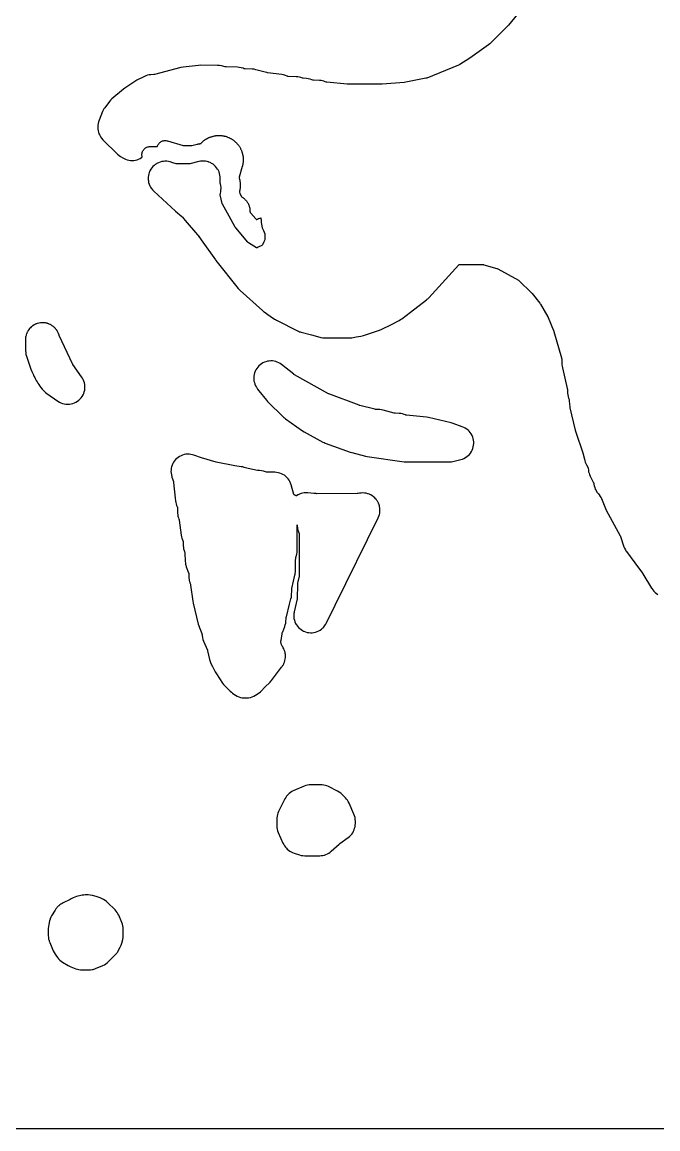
# Model space of a CAD drawing. Header units: millimetres. Extents: x 0 to 300, y 0 to 300.
# Drawn here: x 114.8 to 207.4, y 0 to 161.1 of the extents above; entities that cross this region are included whole.
import ezdxf

# ---------------------------------------------------------------- set-up
doc = ezdxf.new("R2010")
doc.units = ezdxf.units.MM
doc.layers.add('CUT', color=7, linetype='CONTINUOUS')

msp = doc.modelspace()

# ---------------------------------------------------------------- linework, layer by layer
at = {"layer": 'CUT'}
for points in [[(0.0501, 0.0006), (0.0029, 0.0029), (0.0006, 0.0501), (0, 0.0614), (0, 299.9386), (0.0006, 299.9499), (0.0029, 299.9971), (0.0501, 299.9994), (0.0614, 300), (299.8528, 300), (299.9113, 299.9971), (299.9141, 299.9386), (299.9141, 0.0614), (299.9113, 0.0029), (299.8528, 0), (299.8528, 0), (0.0614, 0)], [(119.5945, 116.5924), (119.5424, 116.6482), (119.5283, 116.6606), (119.5079, 116.6816), (119.4137, 116.7615), (119.3579, 116.8106), (119.3437, 116.8208), (119.3219, 116.8393), (119.217, 116.9119), (119.1583, 116.9541), (119.1444, 116.9622), (119.1214, 116.9781), (119.0063, 117.0422), (118.9455, 117.0773), (118.9321, 117.0834), (118.9084, 117.0967), (118.7837, 117.1509), (118.7217, 117.1791), (118.709, 117.1834), (118.6848, 117.1939), (118.5515, 117.237), (118.489, 117.2583), (118.477, 117.2611), (118.4527, 117.269), (118.3119, 117.2998), (118.2497, 117.3143), (118.2386, 117.3158), (118.2145, 117.3211), (118.0673, 117.3385), (118.006, 117.3466), (117.9958, 117.3469), (117.9724, 117.3497), (117.8201, 117.3527), (117.7603, 117.3547), (117.7511, 117.3541), (117.7286, 117.3546), (117.5727, 117.3425), (117.515, 117.3387), (117.5068, 117.3373), (117.4854, 117.3357), (117.3276, 117.3077), (117.2724, 117.2986), (117.2653, 117.2967), (117.2453, 117.2932), (117.0872, 117.249), (117.035, 117.235), (117.0288, 117.2326), (117.0105, 117.2275), (116.8538, 117.1667), (116.8049, 117.1483), (116.7997, 117.1457), (116.7832, 117.1393), (116.6298, 117.0618), (116.5845, 117.0394), (116.5801, 117.0367), (116.5655, 117.0293), (116.4173, 116.9353), (116.3759, 116.9095), (116.3723, 116.9067), (116.3596, 116.8987), (116.2184, 116.7884), (116.181, 116.7596), (116.1781, 116.7569), (116.1674, 116.7486), (116.035, 116.6226), (116.0018, 116.5914), (115.9995, 116.5888), (115.9908, 116.5805), (115.8689, 116.4394), (115.8399, 116.4063), (115.8383, 116.404), (115.8313, 116.396), (115.7216, 116.2407), (115.697, 116.2063), (115.6959, 116.2042), (115.6906, 116.1968), (115.5946, 116.0281), (115.5745, 115.9932), (115.5737, 115.9915), (115.57, 115.9849), (115.489, 115.8034), (115.4735, 115.769), (115.473, 115.7677), (115.4706, 115.7622), (115.4058, 115.5683), (115.395, 115.5361), (115.3947, 115.5351), (115.3933, 115.5309), (115.3458, 115.3232), (115.3397, 115.2966), (115.3396, 115.296), (115.339, 115.2932), (115.3097, 115.0642), (115.3082, 115.0527), (115.3082, 115.0526), (115.3081, 115.0513), (115.3009, 114.8076), (115.3009, 114.807), (115.331, 113.2392), (115.3482, 112.9906), (115.39, 112.745), (115.4561, 112.5048), (116.0947, 110.5664), (116.2241, 110.2488), (116.468, 109.751), (116.4894, 109.7016), (116.5521, 109.5793), (116.6568, 109.3657), (116.7269, 109.2386), (116.8924, 108.916), (117.0006, 108.726), (117.125, 108.5462), (117.2508, 108.3803), (117.4112, 108.1204), (117.5639, 107.9003), (117.7393, 107.6977), (118.0567, 107.3686), (118.2364, 107.1997), (118.432, 107.0493), (120.0489, 105.9285), (120.2607, 105.7968), (120.4846, 105.6869), (120.7184, 105.5998), (120.9596, 105.5365), (121.206, 105.4975), (121.455, 105.4833), (121.7042, 105.4939), (121.9511, 105.5293), (122.1933, 105.5892), (122.4283, 105.6729), (122.6537, 105.7795), (122.8675, 105.9082), (123.0673, 106.0574), (123.2513, 106.2259), (123.4175, 106.4118), (123.5644, 106.6134), (123.6905, 106.8286), (123.7945, 107.0553), (123.8755, 107.2913), (123.9324, 107.5341), (123.965, 107.7814), (123.9727, 108.0307), (123.9555, 108.2796), (123.9411, 108.3641), (123.9405, 108.3702), (123.9361, 108.3933), (123.9136, 108.5255), (123.9047, 108.5577), (123.8951, 108.608), (123.8269, 108.8403), (123.7366, 109.0649), (123.6249, 109.2797), (123.493, 109.4828), (122.2037, 111.2712), (122.2008, 111.2754), (122.1891, 111.2946), (122.1605, 111.3438), (122.1529, 111.3591), (120.2228, 115.5038), (120.2149, 115.5219), (120.1647, 115.6681), (120.1261, 115.7648), (120.0968, 115.8433), (120.0858, 115.8657), (120.0743, 115.8946), (120.0247, 115.9904), (119.9886, 116.064), (119.9763, 116.0839), (119.9622, 116.1112), (119.9015, 116.2049), (119.8593, 116.2731), (119.8461, 116.2904), (119.8296, 116.3158), (119.7576, 116.4062), (119.7101, 116.4685), (119.6962, 116.4833), (119.6777, 116.5066)], [(150.3127, 111.6791), (150.0857, 111.5978), (149.8676, 111.4949), (149.6605, 111.3715), (149.4661, 111.2287), (149.2865, 111.0679), (149.1232, 110.8905), (148.9777, 110.6982), (148.8514, 110.4928), (148.7455, 110.2762), (148.661, 110.0504), (148.5986, 109.8174), (148.5589, 109.5796), (148.5424, 109.339), (148.549, 109.098), (148.5789, 108.8587), (148.6317, 108.6234), (148.7069, 108.3943), (148.8039, 108.1736), (148.9216, 107.9631), (149.1041, 107.671), (149.2884, 107.4138), (150.3777, 106.0808), (150.5666, 105.8744), (152.8837, 103.6109), (153.0287, 103.48), (153.1835, 103.3607), (155.6312, 101.6231), (155.877, 101.4692), (158.598, 99.9781), (158.7747, 99.8902), (158.9577, 99.8165), (162.5924, 98.5168), (162.8296, 98.445), (164.8306, 97.9464), (165.0707, 97.8989), (170.4397, 97.1076), (170.6264, 97.0872), (170.8141, 97.0809), (177.1011, 97.1057), (177.3075, 97.1151), (177.5123, 97.1414), (177.7143, 97.1846), (178.6898, 97.4356), (178.9238, 97.5083), (179.1497, 97.6035), (179.3651, 97.7204), (179.5681, 97.8578), (179.7566, 98.0144), (179.9289, 98.1887), (180.0833, 98.3791), (180.2183, 98.5837), (180.3326, 98.8005), (180.4252, 99.0274), (180.495, 99.2624), (180.5416, 99.503), (180.5643, 99.7471), (180.563, 99.9922), (180.5378, 100.236), (180.4888, 100.4761), (180.4165, 100.7103), (180.3216, 100.9363), (180.2051, 101.1519), (180.068, 101.3551), (179.9116, 101.5438), (179.7375, 101.7164), (179.5474, 101.8711), (179.343, 102.0064), (179.1264, 102.121), (178.8996, 102.2139), (177.5644, 102.6857), (177.2921, 102.7648), (173.9653, 103.5303), (173.6709, 103.5798), (170.7666, 103.8908), (170.7469, 103.8934), (170.7051, 103.9024), (170.6645, 103.9158), (170.6157, 103.9364), (170.6153, 103.9354), (170.4316, 104.008), (170.2028, 104.0742), (169.9688, 104.1183), (169.7317, 104.1399), (169.1354, 104.1656), (169.1152, 104.1671), (169.0286, 104.1803), (169.0089, 104.1849), (167.3868, 104.6148), (167.1451, 104.6662), (166.8995, 104.6936), (166.2786, 104.7317), (166.2613, 104.7331), (166.1872, 104.7446), (166.1702, 104.7484), (163.9956, 105.2944), (163.9306, 105.3127), (163.8666, 105.3346), (159.4919, 106.9783), (159.4875, 106.98), (159.4217, 107.0103), (159.4071, 107.018), (154.458, 109.7837), (154.4537, 109.7862), (154.3896, 109.8287), (154.3756, 109.8392), (152.5922, 111.249), (152.3961, 111.3893), (152.1873, 111.51), (151.9679, 111.61), (151.7399, 111.6884), (151.5054, 111.7445), (151.2665, 111.7777), (151.0256, 111.7878), (150.7848, 111.7746), (150.5465, 111.7383)], [(137.4219, 90.4827), (137.4254, 90.4536), (137.4268, 90.4289), (137.4519, 89.6419), (137.4709, 89.4042), (137.5124, 89.1694), (137.5447, 89.0529), (137.5762, 88.9395), (137.6388, 88.7761), (137.6615, 88.7169), (137.6623, 88.7151), (137.6662, 88.7061), (137.669, 88.6981), (137.68, 88.6666), (137.6862, 88.6404), (137.6896, 88.626), (137.6907, 88.619), (137.6926, 88.6068), (137.976, 86.4267), (138.0172, 86.1958), (138.0797, 85.9697), (138.1632, 85.7505), (138.2292, 85.5991), (138.2357, 85.5831), (138.2474, 85.5477), (138.2523, 85.5112), (138.2534, 85.4937), (138.2798, 84.8653), (138.2991, 84.6425), (138.323, 84.508), (138.3383, 84.4224), (138.397, 84.2066), (138.4475, 84.0702), (138.4747, 83.9969), (138.5057, 83.9234), (138.5115, 83.9089), (138.5121, 83.9073), (138.5173, 83.8911), (138.5234, 83.8717), (138.5279, 83.835), (138.5289, 83.8175), (138.5645, 82.6222), (138.5877, 82.3493), (138.6201, 82.1842), (138.6405, 82.0806), (138.7224, 81.8193), (139.0539, 80.935), (139.0603, 80.9165), (139.0709, 80.8756), (139.0772, 80.8338), (139.0775, 80.8297), (139.0786, 80.8142), (139.1064, 80.1927), (139.128, 79.9582), (139.1502, 79.8403), (139.1716, 79.7267), (139.2368, 79.5004), (139.3229, 79.2811), (139.3289, 79.2679), (139.336, 79.251), (139.3486, 79.2135), (139.3574, 79.1749), (139.3602, 79.1567), (139.6648, 76.7936), (139.7186, 76.5081), (140.4763, 73.4702), (140.5571, 73.218), (140.5758, 73.1595), (140.6142, 73.0619), (140.9822, 72.127), (140.9882, 72.1106), (140.9987, 72.0744), (141.0058, 72.0373), (141.0075, 72.023), (141.0079, 72.02), (141.012, 71.9773), (141.0325, 71.7624), (141.0705, 71.5064), (141.1348, 71.2557), (141.2246, 71.013), (141.7922, 69.6932), (141.7929, 69.6914), (141.7986, 69.6774), (141.8214, 69.6077), (141.8256, 69.5912), (142.1183, 68.3156), (142.2019, 68.0304), (142.3187, 67.7571), (142.5439, 67.3067), (142.9372, 66.5196), (143.1006, 66.2397), (144.0025, 64.902), (144.0103, 64.8904), (144.1443, 64.7097), (144.294, 64.5419), (145.0893, 63.7268), (145.2817, 63.5493), (145.3466, 63.5009), (145.4335, 63.4225), (145.6439, 63.269), (145.8692, 63.1383), (146.1412, 62.9988), (146.3716, 62.895), (146.6113, 62.815), (146.8578, 62.7597), (147.1087, 62.7294), (147.3613, 62.7247), (147.5147, 62.7296), (147.7861, 62.7531), (148.0534, 62.8059), (148.3133, 62.8876), (148.5628, 62.9971), (148.8226, 63.1283), (149.0457, 63.2559), (149.2545, 63.4057), (149.2712, 63.4205), (149.3214, 63.4573), (149.5073, 63.6248), (150.2759, 64.3905), (150.8467, 64.9511), (150.9043, 65.0164), (150.9128, 65.0248), (151.0224, 65.1502), (151.0827, 65.2185), (151.0865, 65.2235), (151.1397, 65.2844), (152.6034, 67.2125), (152.6549, 67.28), (152.6572, 67.2833), (152.6582, 67.2846), (152.6775, 67.3128), (152.7932, 67.4809), (152.7954, 67.4849), (152.7958, 67.4855), (152.8107, 67.5126), (152.9113, 67.6944), (152.913, 67.6984), (152.9132, 67.6988), (152.9243, 67.7246), (153.008, 67.9184), (153.0092, 67.9222), (153.0094, 67.9226), (153.0171, 67.947), (153.0824, 68.1508), (153.0831, 68.1543), (153.0832, 68.1547), (153.0881, 68.1776), (153.1338, 68.3893), (153.1341, 68.3925), (153.1342, 68.3928), (153.1367, 68.4145), (153.1617, 68.6317), (153.1617, 68.6346), (153.1617, 68.6348), (153.1621, 68.6556), (153.1658, 68.8756), (153.1656, 68.8781), (153.1656, 68.8783), (153.1639, 68.8988), (153.1462, 69.1188), (153.1458, 69.1209), (153.1458, 69.1211), (153.142, 69.1422), (153.1029, 69.3589), (153.1024, 69.3606), (153.1024, 69.3607), (153.0958, 69.3839), (153.0364, 69.5936), (153.036, 69.5949), (153.0359, 69.595), (153.0249, 69.6231), (152.9474, 69.8208), (152.947, 69.8216), (152.947, 69.8217), (152.9261, 69.8626), (152.8367, 70.0382), (152.8364, 70.0386), (152.8364, 70.0387), (152.768, 70.1457), (152.7053, 70.2437), (152.7052, 70.2439), (152.6793, 70.2802), (152.6734, 70.2906), (152.6243, 70.3765), (152.5789, 70.4776), (152.5636, 70.523), (152.5435, 70.5827), (152.5345, 70.6219), (152.5186, 70.6908), (152.5044, 70.8008), (152.5019, 70.8828), (152.501, 70.9116), (152.5053, 70.9752), (152.5088, 71.0278), (152.511, 71.047), (152.5196, 71.1075), (152.682, 72.0849), (152.6943, 72.1486), (152.6987, 72.1686), (152.7331, 72.2935), (152.7395, 72.313), (152.7615, 72.3739), (153.0551, 73.1261), (153.1366, 73.3718), (153.1923, 73.6247), (153.2216, 73.882), (153.2456, 74.2737), (153.2508, 74.3342), (153.2523, 74.3477), (153.2529, 74.3533), (153.272, 74.473), (153.276, 74.4918), (153.2898, 74.5508), (153.7723, 76.398), (153.9657, 77.1388), (154.0187, 77.3962), (154.0443, 77.6578), (154.0791, 78.4283), (154.0827, 78.4828), (154.084, 78.4968), (154.0843, 78.5), (154.0863, 78.5154), (154.0987, 78.6081), (154.1017, 78.6252), (154.1124, 78.6787), (154.344, 79.7155), (154.544, 80.6105), (154.5685, 80.7535), (154.5863, 80.8577), (154.6037, 81.1079), (154.6356, 82.7837), (154.6386, 82.8499), (154.6391, 82.8562), (154.6401, 82.8708), (154.6567, 83.0022), (154.6604, 83.0228), (154.6728, 83.0827), (154.6738, 83.0877), (154.693, 83.1693), (154.8131, 83.6796), (154.8631, 83.9656), (154.8796, 84.2555), (154.875, 87.8885), (154.876, 87.9098), (154.8782, 87.8886), (154.8871, 87.722), (154.909, 87.5269), (154.9197, 87.4319), (154.9858, 87.1476), (155.1332, 86.6483), (155.1381, 86.63), (155.1455, 86.5917), (155.1493, 86.5529), (155.1493, 86.5519), (155.1497, 86.534), (155.1573, 80.5758), (155.1567, 80.5527), (155.1457, 80.4579), (155.1441, 80.4501), (155.1411, 80.4353), (154.9926, 79.8041), (154.9633, 79.6798), (154.9164, 79.4191), (154.8973, 79.1548), (154.8616, 77.2835), (154.861, 77.2683), (154.8608, 77.2635), (154.8509, 77.1816), (154.849, 77.1716), (154.8471, 77.162), (154.4224, 75.2609), (154.404, 75.154), (154.3806, 75.0188), (154.3629, 74.7738), (154.3675, 74.5963), (154.3693, 74.5282), (154.3997, 74.2844), (154.454, 74.0448), (154.5314, 73.8117), (154.6314, 73.5873), (154.7336, 73.4078), (154.753, 73.3738), (154.8949, 73.1733), (155.0558, 72.9876), (155.2341, 72.8187), (155.4282, 72.668), (155.6361, 72.5372), (155.8001, 72.4552), (155.8559, 72.4273), (155.8582, 72.4265), (156.0853, 72.3396), (156.3223, 72.2748), (156.4865, 72.2469), (156.5645, 72.2336), (156.8096, 72.2164), (157.0085, 72.222), (157.0551, 72.2233), (157.2988, 72.2543), (157.5383, 72.309), (157.7713, 72.387), (157.9955, 72.4875), (158.1082, 72.5519), (158.2087, 72.6094), (158.409, 72.7518), (158.4462, 72.7842), (158.5943, 72.9131), (158.7273, 73.0541), (158.7628, 73.0918), (158.9131, 73.2861), (158.9911, 73.4108), (158.9912, 73.4108), (159.0435, 73.4943), (159.0622, 73.5278), (159.0848, 73.568), (159.1333, 73.6605), (159.147, 73.6864), (160.406, 76.2471), (166.6593, 88.9647), (166.7549, 89.1852), (166.789, 89.2907), (166.8288, 89.4139), (166.8805, 89.6485), (166.906, 89.8593), (166.9093, 89.8871), (166.9094, 89.892), (166.9152, 90.1273), (166.9064, 90.2491), (166.8979, 90.367), (166.8577, 90.6039), (166.8291, 90.7098), (166.795, 90.8359), (166.7927, 90.8418), (166.7102, 91.0608), (166.6043, 91.2765), (166.5574, 91.3524), (166.4782, 91.481), (166.3511, 91.6486), (166.333, 91.6725), (166.2764, 91.7338), (166.17, 91.8491), (165.9909, 92.0093), (165.9111, 92.0679), (165.7972, 92.1515), (165.5908, 92.2745), (165.4552, 92.3386), (165.3735, 92.3772), (165.1814, 92.4462), (165.1474, 92.4584), (165.1279, 92.4634), (164.9145, 92.5176), (164.7534, 92.5424), (164.677, 92.5542), (164.4371, 92.5678), (164.1969, 92.5582), (163.9589, 92.5257), (163.7328, 92.4837), (163.7149, 92.4808), (163.6403, 92.4738), (163.6368, 92.4738), (163.6221, 92.4734), (157.6788, 92.4639), (157.6184, 92.4653), (157.5582, 92.4697), (157.3068, 92.4942), (156.4003, 92.5825), (156.1536, 92.5943), (155.907, 92.5817), (155.6628, 92.5448), (155.4235, 92.484), (155.3048, 92.441), (155.1913, 92.3999), (155.0033, 92.3099), (154.9686, 92.2933), (154.7574, 92.1652), (154.729, 92.1438), (154.6227, 92.2049), (154.5863, 92.2258), (154.5339, 92.2495), (154.458, 92.2837), (154.413, 92.3067), (154.4092, 92.3179), (154.394, 92.3625), (153.99, 93.7657), (153.9103, 93.9986), (153.8081, 94.2226), (153.6843, 94.4355), (153.5402, 94.6351), (153.3772, 94.8196), (153.1968, 94.9871), (153.0008, 95.1362), (152.7912, 95.2652), (152.5698, 95.3729), (152.3389, 95.4584), (152.1007, 95.5207), (151.8575, 95.5593), (151.6118, 95.5738), (150.4628, 95.5849), (150.4409, 95.5893), (150.424, 95.5939), (149.9771, 95.7273), (149.679, 95.7967), (149.3748, 95.8292), (149.0899, 95.842), (147.719, 96.1206), (147.1618, 96.2961), (146.9498, 96.3528), (146.7336, 96.3907), (145.7745, 96.5157), (143.08, 97.0633), (140.9571, 97.6704), (139.8364, 98.0713), (139.6057, 98.1415), (139.3693, 98.1891), (139.1294, 98.2137), (138.8883, 98.2151), (138.6481, 98.1933), (138.4112, 98.1484), (138.1797, 98.0809), (137.9558, 97.9914), (137.7416, 97.8808), (137.539, 97.75), (137.3499, 97.6004), (137.1761, 97.4332), (137.0193, 97.25), (136.8808, 97.0526), (136.762, 96.8428), (136.664, 96.6225), (136.5876, 96.3938), (136.5336, 96.1587), (136.5025, 95.9196), (136.4947, 95.6786), (136.51, 95.438), (136.5485, 95.1999), (136.6097, 94.9667), (136.6175, 94.9421), (136.6389, 94.874), (136.8421, 94.2284), (136.8473, 94.2104), (136.8638, 94.1315), (136.8652, 94.1208), (136.8662, 94.1129), (137.1135, 91.7961), (137.1545, 91.4124), (137.1894, 91.1852), (137.245, 90.9621), (137.3209, 90.745), (137.4055, 90.5347), (137.4074, 90.5296)], [(152.1078, 43.1419), (152.7992, 41.5889), (152.9018, 41.3842), (153.0227, 41.1897), (153.1609, 41.0071), (153.3153, 40.8379), (153.415, 40.7381), (153.5899, 40.579), (153.7791, 40.4372), (153.9808, 40.3138), (154.1933, 40.2101), (154.4146, 40.1269), (155.1862, 39.8777), (155.4385, 39.8106), (155.6964, 39.7701), (155.9572, 39.7568), (158.1506, 39.7592), (158.3811, 39.7701), (158.6096, 39.8023), (158.8341, 39.8553), (159.0529, 39.9288), (159.2639, 40.0222), (159.4654, 40.1347), (159.6557, 40.2652), (159.8331, 40.4127), (160.9583, 41.4397), (161.0075, 41.4822), (161.059, 41.522), (162.3094, 42.4349), (162.4916, 42.5815), (162.6594, 42.7445), (162.8112, 42.9225), (162.9456, 43.1138), (163.0617, 43.3169), (163.1582, 43.53), (163.2344, 43.7512), (163.2896, 43.9785), (163.3233, 44.2099), (163.3352, 44.4435), (163.3367, 44.7915), (163.3241, 45.0526), (163.2843, 45.3109), (163.2178, 45.5637), (163.1253, 45.8081), (162.4132, 47.4281), (162.3115, 47.6333), (162.1914, 47.8284), (162.0541, 48.0116), (161.9005, 48.1815), (161.4028, 48.6839), (161.2019, 48.8658), (160.9825, 49.0248), (160.7472, 49.1592), (159.4041, 49.8325), (159.1932, 49.9264), (158.9745, 50.0003), (158.75, 50.0538), (158.5215, 50.0863), (158.2909, 50.0977), (156.8937, 50.1017), (156.6344, 50.089), (156.3778, 50.0494), (156.1266, 49.9834), (155.8837, 49.8918), (154.3038, 49.2), (154.0818, 49.0894), (153.8719, 48.9574), (153.6761, 48.8052), (153.4964, 48.6343), (153.3345, 48.4465), (153.1919, 48.2436), (153.0702, 48.0275), (152.1516, 46.1894), (152.057, 45.9756), (151.9827, 45.7539), (151.9295, 45.5263), (151.8978, 45.2947), (151.8879, 45.0612), (151.8918, 44.148), (151.9063, 43.8894), (151.9475, 43.6337), (152.0149, 43.3836)], [(119.7309, 25.2941), (119.983, 24.9481), (120.1389, 24.755), (120.3131, 24.5784), (120.504, 24.4199), (120.7097, 24.2811), (121.5138, 23.7948), (121.7048, 23.6904), (121.9041, 23.6029), (122.6572, 23.3111), (122.8733, 23.2385), (123.0951, 23.1859), (123.3207, 23.1537), (123.5335, 23.1429), (123.5483, 23.1421), (124.5296, 23.1373), (124.6591, 23.1433), (124.7856, 23.1491), (125.039, 23.1872), (125.1628, 23.2189), (125.2872, 23.2509), (125.4234, 23.3012), (125.5276, 23.3398), (126.5884, 23.7948), (126.8019, 23.8987), (127.0047, 24.0224), (127.1947, 24.1648), (127.3704, 24.3246), (128.419, 25.3731), (128.591, 25.5638), (128.6715, 25.674), (128.7426, 25.7711), (128.8721, 25.993), (129.1199, 26.4724), (129.1204, 26.4734), (129.2393, 26.7408), (129.3262, 27.0202), (129.4648, 27.5799), (129.4674, 27.5936), (129.4705, 27.6062), (129.5173, 27.8621), (129.5188, 27.8705), (129.5188, 27.8707), (129.5254, 27.9066), (129.5433, 28.2115), (129.5419, 28.7626), (129.5434, 29.0137), (129.5319, 29.2699), (129.5287, 29.2914), (129.5276, 29.3114), (129.4885, 29.5619), (129.4243, 29.8071), (129.3355, 30.0447), (128.883, 31.0903), (128.7794, 31.3018), (128.6564, 31.5025), (128.5151, 31.6908), (128.3566, 31.865), (128.3528, 31.8688), (128.3017, 31.9199), (127.3103, 32.9116), (127.117, 33.0858), (126.9066, 33.239), (126.6814, 33.3694), (126.1712, 33.6306), (126.06, 33.6796), (125.9053, 33.7477), (125.77, 33.7894), (125.6277, 33.8332), (125.0499, 33.9749), (124.7519, 34.0291), (124.4495, 34.0469), (123.9967, 34.046), (123.792, 34.0372), (123.5888, 34.0117), (123.3884, 33.9696), (122.7513, 33.8084), (122.4919, 33.7276), (122.2428, 33.6191), (121.9596, 33.4769), (121.8004, 33.4037), (120.8028, 32.8962), (120.6588, 32.8239), (120.4554, 32.7096), (120.4317, 32.6932), (120.4205, 32.6868), (120.3773, 32.6555), (120.2635, 32.5768), (120.2344, 32.5524), (120.2115, 32.5358), (120.1599, 32.4898), (120.0848, 32.4267), (120.0523, 32.3938), (120.0191, 32.3641), (120.0031, 32.3483), (119.9326, 32.2725), (119.921, 32.2607), (119.916, 32.2547), (119.8613, 32.1958), (119.7327, 32.032), (119.6182, 31.858), (119.1165, 31.0222), (118.9947, 30.7932), (118.8973, 30.5528), (118.891, 30.5309), (118.8238, 30.3002), (118.6961, 29.7576), (118.6455, 29.467), (118.6296, 29.1725), (118.6347, 28.1264), (118.648, 27.8811), (118.6853, 27.6383), (118.7005, 27.5788), (118.7025, 27.567), (118.7408, 27.4215), (118.7462, 27.4004), (118.7468, 27.3988), (118.7642, 27.3327), (118.8484, 27.1054), (119.3545, 25.919), (119.4801, 25.6655), (119.6335, 25.4277), (119.6373, 25.4225)]]:
    msp.add_lwpolyline(points, close=True, dxfattribs=at)
msp.add_lwpolyline([(187.5597, 163.0515), (185.6241, 160.6459), (182.9102, 157.9588), (182.9092, 157.9579), (182.709, 157.7992), (179.9898, 155.8782), (178.5486, 154.9504), (178.3737, 154.8628), (173.7264, 152.9606), (173.7089, 152.9539), (173.6315, 152.9309), (173.6132, 152.9269), (170.4313, 152.3167), (167.2597, 152.0768), (166.911, 152.073), (166.6164, 152.0698), (166.2145, 152.0654), (165.7045, 152.0598), (162.2339, 152.0903), (162.1862, 152.0917), (162.1386, 152.0949), (159.2017, 152.3563), (159.1838, 152.3583), (159.1457, 152.3654), (159.1084, 152.3762), (159.0915, 152.3824), (158.9608, 152.4341), (158.7573, 152.5045), (158.5486, 152.5572), (158.336, 152.5918), (158.1213, 152.6079), (157.2552, 152.6356), (157.2386, 152.6365), (157.2029, 152.6408), (157.169, 152.6512), (157.1533, 152.6572), (157.0019, 152.7189), (156.7456, 152.8074), (156.4812, 152.8677), (156.2118, 152.899), (155.7533, 152.9271), (155.736, 152.9286), (155.699, 152.9343), (155.6642, 152.9466), (155.6296, 152.9615), (155.4116, 153.044), (155.1869, 153.1059), (154.9574, 153.1465), (154.7252, 153.1656), (153.551, 153.2072), (153.5321, 153.2084), (153.4917, 153.2139), (153.4534, 153.2275), (153.436, 153.2351), (153.387, 153.2582), (153.1466, 153.3565), (152.8973, 153.4294), (152.6418, 153.476), (150.5385, 153.7475), (150.4613, 153.76), (150.3851, 153.7776), (148.8601, 154.1828), (148.5828, 154.2399), (148.3008, 154.2653), (147.2774, 154.2992), (147.257, 154.3004), (147.2136, 154.3066), (147.1711, 154.3175), (147.1518, 154.3241), (146.9865, 154.3862), (146.7176, 154.4703), (146.441, 154.5235), (146.1601, 154.5453), (144.5178, 154.5799), (144.4971, 154.5809), (144.4084, 154.5926), (144.3882, 154.597), (143.83, 154.7346), (143.5419, 154.7879), (143.2495, 154.8071), (140.8227, 154.8241), (140.5239, 154.8083), (138.2708, 154.5531), (137.9278, 154.4898), (134.0889, 153.4997), (134.0721, 153.4958), (133.9989, 153.4839), (133.9818, 153.4823), (133.5618, 153.453), (133.3173, 153.4237), (133.0768, 153.3705), (132.8428, 153.2939), (132.6174, 153.1947), (131.523, 152.6469), (131.2403, 152.4815), (129.788, 151.4982), (129.5774, 151.3388), (127.9073, 149.9296), (127.7062, 149.7399), (127.5273, 149.5293), (126.8602, 148.6494), (126.7386, 148.474), (126.6325, 148.2888), (126.5425, 148.0952), (126.0236, 146.8416), (125.9391, 146.6043), (125.8789, 146.3597), (125.8436, 146.1103), (125.8336, 145.8587), (125.8346, 145.762), (125.8481, 145.5286), (125.8832, 145.2975), (125.9398, 145.0707), (126.0174, 144.8502), (126.1151, 144.6379), (126.2323, 144.4356), (126.2393, 144.4248), (126.4018, 144.2007), (126.5881, 143.9958), (128.7345, 141.8841), (128.9314, 141.7098), (129.1455, 141.5572), (129.4673, 141.3523), (129.6769, 141.2328), (129.897, 141.1339), (130.1257, 141.0568), (130.3607, 141.0021), (130.5998, 140.9702), (130.841, 140.9616), (131.0818, 140.9763), (131.3201, 141.0141), (131.5537, 141.0747), (131.7803, 141.1576), (131.9979, 141.2619), (132.2044, 141.3867), (132.3126, 141.4672), (132.2874, 141.5763), (132.2722, 141.6911), (132.2682, 141.8069), (132.2754, 141.9225), (132.2937, 142.0368), (132.323, 142.1489), (132.3629, 142.2576), (132.4131, 142.362), (132.4731, 142.461), (132.5424, 142.5538), (132.6203, 142.6395), (132.7062, 142.7173), (132.7991, 142.7864), (132.8982, 142.8463), (133.0027, 142.8963), (133.1115, 142.936), (133.2236, 142.965), (133.338, 142.9832), (133.4536, 142.9901), (134.1299, 142.9984), (134.1594, 142.9983), (134.2208, 142.9976), (134.2503, 142.9969), (134.2697, 142.9961), (134.3285, 142.9925), (134.4452, 142.9824), (134.4937, 142.9758), (134.4937, 142.9759), (134.5299, 143.0899), (134.5773, 143.1997), (134.6354, 143.3043), (134.7036, 143.4026), (134.7813, 143.4936), (134.8676, 143.5764), (134.9618, 143.6501), (135.0628, 143.7142), (135.1697, 143.7679), (135.2814, 143.8106), (135.3968, 143.8421), (135.5148, 143.8618), (135.6342, 143.8698), (135.7537, 143.8658), (135.8723, 143.8499), (135.9887, 143.8223), (138.2623, 143.1621), (138.3247, 143.147), (138.3336, 143.1457), (138.3978, 143.1423), (139.4192, 143.1356), (139.4772, 143.1376), (139.4852, 143.1386), (139.5421, 143.1501), (140.3284, 143.3447), (140.3575, 143.3515), (140.4158, 143.3644), (140.445, 143.3705), (140.5058, 143.3824), (140.5646, 143.3923), (140.6827, 143.4093), (140.742, 143.4164), (140.7603, 143.4181), (140.8248, 143.4272), (140.8337, 143.4293), (140.8423, 143.4322), (140.8506, 143.4359), (140.8585, 143.4404), (140.866, 143.4456), (140.8729, 143.4514), (140.8798, 143.4584), (140.8957, 143.4775), (140.9347, 143.5229), (140.9544, 143.5454), (140.9948, 143.5901), (141.0346, 143.6322), (141.1162, 143.7144), (141.2017, 143.7925), (141.2909, 143.8664), (141.3836, 143.936), (141.4795, 144.001), (141.5282, 144.0323), (141.5793, 144.0635), (141.6042, 144.0782), (141.6544, 144.1072), (141.6797, 144.1214), (141.7612, 144.1658), (141.7741, 144.1728), (141.8001, 144.1865), (141.8131, 144.1933), (141.8674, 144.2212), (141.8805, 144.2278), (141.9068, 144.2409), (141.9199, 144.2474), (141.9374, 144.2558), (141.9639, 144.2682), (142.0174, 144.2925), (142.0442, 144.3042), (142.1515, 144.3497), (142.206, 144.3713), (142.3161, 144.4118), (142.3717, 144.4307), (142.4775, 144.4639), (142.5339, 144.48), (142.6474, 144.5095), (142.7046, 144.5229), (142.8131, 144.5456), (142.8708, 144.5562), (142.9867, 144.5745), (143.0448, 144.5822), (143.1551, 144.5941), (143.2136, 144.599), (143.3307, 144.606), (143.3893, 144.608), (143.5002, 144.6091), (143.5588, 144.6083), (143.6761, 144.6037), (143.7346, 144.6), (143.8451, 144.5903), (143.9034, 144.5837), (144.0196, 144.5677), (144.0775, 144.5583), (144.1865, 144.5379), (144.2439, 144.5256), (144.358, 144.4984), (144.4147, 144.4834), (144.5212, 144.4524), (144.5771, 144.4346), (144.688, 144.3964), (144.7429, 144.3759), (144.8459, 144.3346), (144.8998, 144.3115), (145.0064, 144.2626), (145.0591, 144.2368), (145.1575, 144.1857), (145.2089, 144.1574), (145.3103, 144.0984), (145.3602, 144.0676), (145.4532, 144.0071), (145.5016, 143.9739), (145.5967, 143.9052), (145.6434, 143.8697), (145.73, 143.8005), (145.7749, 143.7627), (145.8628, 143.6851), (145.9058, 143.6452), (145.9853, 143.5678), (146.0263, 143.5259), (146.1062, 143.44), (146.1451, 143.3961), (146.2166, 143.3113), (146.2534, 143.2656), (146.3245, 143.1723), (146.359, 143.1248), (146.4218, 143.0335), (146.4539, 142.9844), (146.5156, 142.8846), (146.5453, 142.834), (146.5989, 142.7369), (146.6261, 142.6849), (146.6777, 142.5796), (146.7023, 142.5263), (146.7462, 142.4245), (146.7682, 142.3701), (146.8093, 142.2602), (146.8285, 142.2048), (146.8623, 142.0992), (146.8788, 142.0429), (146.9091, 141.9295), (146.9228, 141.8725), (146.9461, 141.7641), (146.957, 141.7064), (146.976, 141.5907), (146.9841, 141.5326), (146.9967, 141.4224), (147.002, 141.364), (147.0096, 141.2469), (147.012, 141.1883), (147.0138, 141.0774), (147.0133, 141.0187), (147.0095, 140.9015), (147.0061, 140.8429), (146.9971, 140.7324), (146.9909, 140.6741), (146.9756, 140.5578), (146.9665, 140.4998), (146.9457, 140.3852), (146.9402, 140.3564), (146.9283, 140.2989), (146.922, 140.2702), (146.9176, 140.2514), (146.9142, 140.2371), (146.9072, 140.2086), (146.9036, 140.1944), (146.8884, 140.1352), (146.8846, 140.1211), (146.8769, 140.0927), (146.873, 140.0786), (146.435, 138.5393), (146.4203, 138.4767), (146.419, 138.4678), (146.4186, 138.4588), (146.419, 138.4498), (146.4202, 138.4409), (146.4349, 138.3783), (146.4623, 138.2816), (146.4764, 138.2268), (146.5021, 138.1166), (146.5136, 138.0612), (146.533, 137.956), (146.5419, 137.9002), (146.557, 137.7881), (146.5633, 137.7318), (146.5726, 137.6253), (146.5763, 137.5688), (146.5808, 137.4558), (146.5818, 137.3992), (146.581, 137.2922), (146.5793, 137.2357), (146.5732, 137.1227), (146.5688, 137.0663), (146.558, 136.9599), (146.5509, 136.9037), (146.5342, 136.7918), (146.5245, 136.7361), (146.5027, 136.6259), (146.4969, 136.5982), (146.4876, 136.5564), (146.4706, 136.4712), (146.4698, 136.4628), (146.4698, 136.4534), (146.4707, 136.4441), (146.4835, 136.378), (146.5341, 136.1709), (146.5513, 136.1116), (146.5545, 136.1036), (146.5819, 136.0483), (146.7556, 135.7337), (146.7915, 135.6756), (146.7972, 135.668), (146.8037, 135.661), (146.8108, 135.6548), (146.8227, 135.6462), (146.855, 135.6263), (146.9531, 135.5625), (147.0479, 135.494), (147.1393, 135.421), (147.2271, 135.3436), (147.311, 135.262), (147.3907, 135.1764), (147.4663, 135.0871), (147.5373, 134.9941), (147.6038, 134.8978), (147.6655, 134.7984), (147.7223, 134.6961), (147.774, 134.5911), (147.8205, 134.4838), (147.8617, 134.3743), (147.8976, 134.2629), (147.928, 134.1499), (147.9528, 134.0356), (147.972, 133.9201), (147.9856, 133.8039), (147.9935, 133.6872), (147.9957, 133.5702), (147.9954, 133.5189), (147.9962, 133.5076), (147.9977, 133.4983), (148.0002, 133.4892), (148.0035, 133.4804), (148.0334, 133.4195), (148.0449, 133.3985), (148.0812, 133.3399), (148.123, 133.2852), (148.8268, 132.4531), (148.8735, 132.4031), (148.8806, 132.3968), (148.8883, 132.3912), (148.8966, 132.3864), (148.9052, 132.3825), (148.9142, 132.3794), (148.9235, 132.3772), (148.9329, 132.376), (148.9425, 132.3756), (148.952, 132.3762), (148.9614, 132.3777), (148.9706, 132.3802), (148.9795, 132.3835), (149.0812, 132.4333), (149.1075, 132.4457), (149.1603, 132.47), (149.1868, 132.4818), (149.1905, 132.4834), (149.2447, 132.5052), (149.3008, 132.5262), (149.416, 132.5628), (149.5344, 132.5876), (149.5974, 132.5943), (149.6166, 132.1886), (149.627, 131.9676), (149.6302, 131.9356), (149.654, 131.7005), (149.7095, 131.4378), (149.714, 131.424), (149.7929, 131.1826), (149.9528, 130.7696), (150.1471, 130.2678), (150.1487, 130.2633), (150.1531, 130.2511), (150.1547, 130.2456), (150.1632, 130.216), (150.1669, 130.1801), (150.1675, 130.1622), (150.1681, 130.1162), (150.1755, 129.542), (150.1753, 129.5244), (150.173, 129.4945), (150.1725, 129.4881), (150.1602, 129.4537), (150.1595, 129.4521), (150.1533, 129.4379), (150.0088, 129.1255), (149.8035, 128.6817), (149.7958, 128.6662), (149.7951, 128.6647), (149.7862, 128.6495), (149.7754, 128.6311), (149.7574, 128.6199), (149.7423, 128.6105), (149.7255, 128.6016), (149.1823, 128.3324), (149.033, 128.2584), (149.0149, 128.25), (148.977, 128.2358), (148.9724, 128.2381), (148.9407, 128.2539), (148.9236, 128.2642), (147.7805, 128.9909), (147.7639, 129.002), (147.7315, 129.0276), (147.7018, 129.0563), (147.6885, 129.0712), (145.9136, 131.1698), (145.9013, 131.1851), (145.876, 131.2218), (145.8552, 131.2521), (145.8488, 131.263), (145.8453, 131.269), (144.959, 132.874), (144.0011, 134.6089), (143.993, 134.6244), (143.9911, 134.6288), (143.9783, 134.6576), (143.9711, 134.6788), (143.9666, 134.6922), (143.9622, 134.7086), (143.6577, 135.9562), (143.6533, 135.9766), (143.6475, 136.0191), (143.6554, 136.0613), (143.6596, 136.0769), (143.6608, 136.0814), (143.6851, 136.1629), (143.6994, 136.2207), (143.7422, 136.3937), (143.7641, 136.5414), (143.777, 136.6289), (143.7894, 136.8663), (143.7791, 137.1038), (143.7585, 137.2521), (143.7464, 137.3393), (143.6914, 137.5706), (143.6727, 137.6351), (143.6691, 137.6712), (143.6684, 137.6891), (143.6606, 138.3046), (143.6612, 138.3572), (143.6552, 138.5197), (143.6524, 138.5971), (143.6206, 138.835), (143.5662, 139.0688), (143.4896, 139.2963), (143.3915, 139.5154), (143.3504, 139.5877), (143.2729, 139.7241), (143.1348, 139.9204), (142.9785, 140.1026), (142.8979, 140.1801), (142.8055, 140.2689), (142.6173, 140.4179), (142.5275, 140.476), (142.4157, 140.5482), (142.2867, 140.6149), (142.2025, 140.6585), (142.0218, 140.731), (141.9797, 140.7479), (141.9254, 140.7638), (141.7494, 140.8155), (141.5136, 140.8607), (141.4239, 140.8691), (141.2747, 140.8831), (141.1723, 140.8828), (141.0346, 140.8824), (140.9486, 140.8739), (140.7958, 140.8588), (140.5603, 140.8123), (139.241, 140.4856), (139.236, 140.4844), (139.1859, 140.4762), (139.1723, 140.4751), (139.1605, 140.4742), (139.1362, 140.4738), (137.3608, 140.4855), (137.3426, 140.486), (137.305, 140.4898), (137.2677, 140.497), (137.2506, 140.5015), (136.7858, 140.6365), (136.3754, 140.7557), (136.1451, 140.8103), (136.1336, 140.813), (135.8874, 140.8461), (135.7206, 140.8518), (135.6391, 140.8546), (135.5953, 140.8517), (135.3911, 140.8383), (135.146, 140.7976), (134.9062, 140.7327), (134.6739, 140.6443), (134.5567, 140.5858), (134.4516, 140.5333), (134.3667, 140.4798), (134.2834, 140.4272), (134.2415, 140.4008), (134.1993, 140.3679), (134.0455, 140.2481), (133.8663, 140.0773), (133.8656, 140.0767), (133.7036, 139.8882), (133.6961, 139.8775), (133.5612, 139.6847), (133.4396, 139.4679), (133.3682, 139.3043), (133.3402, 139.2402), (133.2639, 139.0038), (133.2114, 138.7609), (133.1832, 138.514), (133.1798, 138.2656), (133.1889, 138.1588), (133.201, 138.018), (133.2247, 137.8914), (133.2466, 137.7738), (133.3163, 137.5353), (133.3871, 137.3601), (133.4094, 137.3049), (133.4361, 137.2539), (133.5248, 137.0849), (133.6084, 136.9579), (133.6615, 136.8774), (133.8057, 136.6998), (133.8181, 136.6845), (133.9931, 136.5081), (137.17, 133.6093), (137.1701, 133.6093), (138.0537, 132.8031), (138.0645, 132.7926), (138.1041, 132.7544), (138.1516, 132.7029), (138.5674, 132.2256), (138.5674, 132.2255), (140.366, 130.1608), (140.4042, 130.1148), (140.4058, 130.1126), (140.4107, 130.1061), (140.4349, 130.0738), (140.44, 130.067), (140.8891, 129.4366), (142.9642, 126.5239), (143.0391, 126.4241), (146.271, 122.3357), (146.4098, 122.1747), (146.5617, 122.0261), (149.7982, 119.1191), (149.9862, 118.9713), (150.0562, 118.9163), (150.9413, 118.3101), (151.5796, 117.873), (151.7093, 117.7967), (151.8746, 117.6994), (154.9946, 116.1401), (155.0547, 116.1138), (155.2257, 116.0388), (155.3008, 116.0146), (155.3009, 116.0146), (155.4658, 115.9614), (156.9291, 115.5697), (158.1693, 115.2377), (158.3319, 115.2015), (158.378, 115.1913), (158.5898, 115.1629), (158.8033, 115.1527), (162.3849, 115.1348), (162.6064, 115.1435), (162.6829, 115.1534), (162.8261, 115.1718), (163.4605, 115.2822), (164.1384, 115.4003), (164.3209, 115.4391), (164.5, 115.4914), (166.873, 116.2822), (167.2084, 116.4218), (168.4769, 117.0615), (168.477, 117.0615), (169.7165, 117.6866), (169.9196, 117.8012), (170.1111, 117.9343), (171.3763, 118.9035), (173.6993, 120.6832), (173.8127, 120.7784), (173.8691, 120.8257), (174.0256, 120.9827), (175.9765, 123.1207), (178.384, 125.7592), (178.4292, 125.8038), (178.4926, 125.8072), (181.9375, 125.8099), (181.9548, 125.8095), (181.9921, 125.806), (182.0292, 125.7991), (182.0454, 125.7949), (183.9472, 125.2552), (183.9679, 125.2487), (184.0547, 125.2128), (184.0739, 125.2028), (187.0734, 123.5329), (187.0877, 123.5245), (187.1174, 123.5044), (187.1428, 123.4836), (187.1606, 123.4671), (188.9633, 121.7092), (189.0156, 121.6549), (189.0643, 121.5974), (190.1851, 120.1869), (190.2358, 120.1182), (190.2814, 120.046), (191.3461, 118.2209), (191.3821, 118.1542), (191.4139, 118.0854), (192.2006, 116.2289), (192.2272, 116.1604), (192.2495, 116.0905), (193.346, 112.2424), (193.3513, 112.2213), (193.3665, 112.1286), (193.3681, 112.1069), (193.408, 111.2386), (193.4297, 111.0055), (193.4731, 110.7754), (194.189, 107.7631), (194.1927, 107.7454), (194.2034, 107.6684), (194.2046, 107.6504), (194.2284, 107.0811), (194.2496, 106.8448), (194.2931, 106.6115), (194.3585, 106.3834), (194.4453, 106.1625), (194.4494, 106.1532), (194.4626, 106.117), (194.4687, 106.079), (194.4703, 106.0611), (194.5128, 105.3871), (194.534, 105.1841), (194.5716, 104.9835), (195.3272, 101.7023), (195.4062, 101.4304), (196.4687, 98.4234), (196.6733, 97.4634), (196.7299, 97.2464), (196.8057, 97.0353), (196.8813, 96.8723), (196.9693, 96.6802), (197.2053, 96.2221), (197.2128, 96.2066), (197.2146, 96.1982), (197.2171, 96.1814), (197.2542, 95.8796), (197.291, 95.6608), (197.347, 95.4461), (197.4219, 95.2373), (197.515, 95.0359), (197.5249, 95.0168), (197.6159, 94.8408), (198.0176, 94.0643), (198.0193, 94.0607), (198.02, 94.0593), (198.0279, 94.0404), (198.0388, 94.0141), (198.0389, 94.014), (198.0451, 93.9855), (198.0489, 93.9612), (198.0646, 93.8382), (198.1078, 93.5963), (198.1746, 93.3598), (198.2642, 93.131), (198.3759, 92.9122), (198.5085, 92.7053), (198.7133, 92.418), (199.0844, 91.8975), (199.0947, 91.882), (199.0969, 91.8788), (199.1244, 91.8284), (199.1434, 91.7934), (199.1524, 91.7728), (199.7309, 90.3224), (199.8598, 90.0488), (201.8849, 86.3475), (201.8874, 86.3426), (201.9214, 86.266), (201.9246, 86.2573), (201.928, 86.2481), (202.4371, 84.7461), (202.5318, 84.5075), (202.6505, 84.28), (202.7323, 84.1562), (202.7919, 84.0658), (204.0153, 82.4051), (205.1397, 80.8787), (205.1711, 80.8339), (205.2004, 80.7878), (206.4651, 78.6932), (206.4707, 78.684), (206.6187, 78.4658), (206.7888, 78.2644), (206.9793, 78.082), (207.1878, 77.9207), (207.368, 77.7959), (207.3844, 77.784)], dxfattribs=at)

doc.saveas('drawing.dxf')
